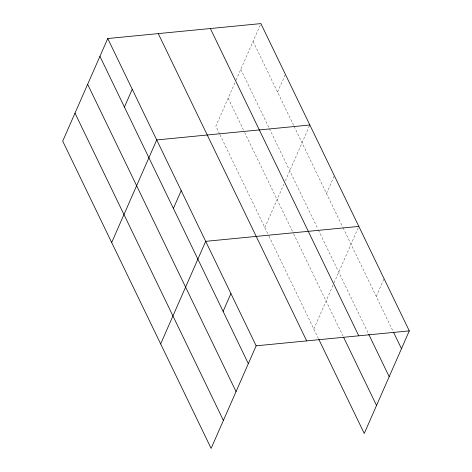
<?xml version="1.0" encoding="UTF-8"?>
<svg xmlns="http://www.w3.org/2000/svg" width="472" height="472" viewBox="0 0 472 472"><rect width="100%" height="100%" fill="white"/><g stroke="black" fill="none" stroke-linecap="round" stroke-linejoin="round"><path stroke-width="0.35" stroke-dasharray="2.36 1.77" d="M234.903 82.789L215.852 126.183L219.669 134.083M236.077 80.11L260.88 23.6M277.554 92.105L285.371 74.299M264.827 227.587L283.873 184.192M285.348 180.841L309.856 125.003M326.53 193.508L334.341 175.702M313.797 328.99L333.733 283.583M334.023 282.911L358.832 226.407M376.243 296.451L384.06 278.645M253.069 41.406L293.773 125.688M294.091 126.349L342.749 227.091M343.061 227.752L393.17 331.491M240.785 69.384L269.087 127.983M269.406 128.644L318.063 229.386M318.382 230.047L368.431 333.68M228.135 98.205L244.354 131.788M244.667 132.449L293.324 233.192M293.643 233.852L343.008 336.058M219.987 134.744L268.639 235.487M268.957 236.147L318.588 338.908"/><path stroke-width="0.71" d="M107.746 38.533L62.711 141.116L211.12 448.4L256.148 345.817L107.746 38.533L260.88 23.6L409.289 330.884L364.254 433.467L318.907 339.569M124.413 107.044L132.231 89.237M111.687 242.519L156.716 139.936L309.856 125.003M173.389 208.441L181.201 190.641M160.657 343.923L205.692 241.339L358.832 226.407M223.103 311.384L230.92 293.578M256.148 345.817L409.289 330.884M393.489 332.158L401.471 348.684M368.75 334.347L389.193 376.662M210.347 28.526L358.749 335.81M343.646 337.38L376.538 405.489M158.279 33.606L306.682 340.89M99.928 56.339L248.331 363.623M87.645 84.317L236.053 391.601M74.995 113.144L223.398 420.422"/></g></svg>
